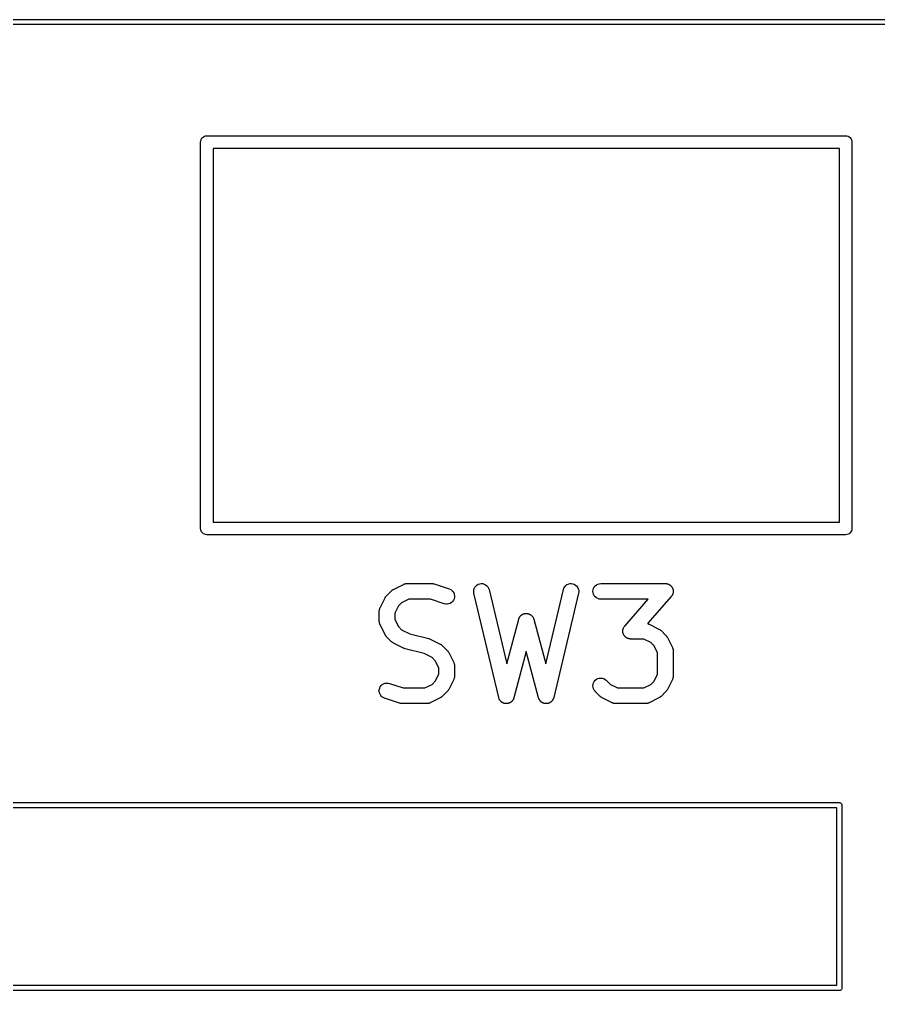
# Model space of a CAD drawing. Extents: x 0.4 to 10.6, y -8.1 to -0.4.
# Drawn here: x 2.4466 to 2.7707, y -2.3337 to -1.9675 of the extents above; entities that cross this region are included whole.
import ezdxf

# ---------------------------------------------------------------- set-up
doc = ezdxf.new("R2010")
doc.units = 0
doc.header["$MEASUREMENT"] = 0
doc.layers.add('BLACK', color=7, linetype='CONTINUOUS')

msp = doc.modelspace()

# ---------------------------------------------------------------- linework, layer by layer
at = {"layer": 'BLACK', "linetype": 'CONTINUOUS'}
for p, q in [((1.96855, -1.96752), (4.13381, -1.96752)), ((4.13287, -1.96949), (1.96949, -1.96949)), ((2.51495, -2.01378), (2.51499, -2.01332)), ((2.51496, -2.0139), (2.51495, -2.01378)), ((2.51499, -2.01332), (2.51513, -2.01287)), ((2.51513, -2.01287), (2.51535, -2.01246)), ((2.51535, -2.01246), (2.51564, -2.0121)), ((2.51564, -2.0121), (2.516, -2.01181)), ((2.516, -2.01181), (2.51641, -2.01159)), ((2.51641, -2.01159), (2.51686, -2.01145)), ((2.51686, -2.01145), (2.51721, -2.01142)), ((2.51721, -2.01142), (2.51732, -2.01141)), ((2.51721, -2.01142), (2.51721, -2.01142)), ((2.51732, -2.01141), (2.51744, -2.01142)), ((2.51744, -2.01142), (2.75815, -2.01142)), ((2.75815, -2.01142), (2.75827, -2.01141)), ((2.75827, -2.01141), (2.75838, -2.01142)), ((2.75838, -2.01142), (2.75838, -2.01142)), ((2.75838, -2.01142), (2.75873, -2.01145)), ((2.75873, -2.01145), (2.75918, -2.01159)), ((2.75918, -2.01159), (2.75959, -2.01181)), ((2.75959, -2.01181), (2.75995, -2.0121)), ((2.75995, -2.0121), (2.76024, -2.01246)), ((2.76024, -2.01246), (2.76046, -2.01287)), ((2.76046, -2.01287), (2.7606, -2.01332)), ((2.7606, -2.01332), (2.76064, -2.01378)), ((2.76064, -2.01378), (2.76063, -2.0139)), ((2.51496, -2.15933), (2.51496, -2.0139)), ((2.51969, -2.01614), (2.51969, -2.15709)), ((2.75591, -2.01614), (2.51969, -2.01614)), ((2.75591, -2.15709), (2.75591, -2.01614)), ((2.76063, -2.0139), (2.76063, -2.15933)), ((2.51495, -2.15945), (2.51496, -2.15933)), ((2.51499, -2.15991), (2.51495, -2.15945)), ((2.51513, -2.16036), (2.51499, -2.15991)), ((2.51969, -2.15709), (2.75591, -2.15709)), ((2.7606, -2.15991), (2.76046, -2.16036)), ((2.76063, -2.15956), (2.7606, -2.15991)), ((2.76063, -2.15933), (2.76064, -2.15945)), ((2.76064, -2.15945), (2.76063, -2.15956)), ((2.76063, -2.15956), (2.76063, -2.15956)), ((2.51535, -2.16077), (2.51513, -2.16036)), ((2.51564, -2.16113), (2.51535, -2.16077)), ((2.516, -2.16142), (2.51564, -2.16113)), ((2.51641, -2.16164), (2.516, -2.16142)), ((2.51686, -2.16178), (2.51641, -2.16164)), ((2.51732, -2.16182), (2.51686, -2.16178)), ((2.51744, -2.16181), (2.51732, -2.16182)), ((2.75815, -2.16181), (2.51744, -2.16181)), ((2.75827, -2.16182), (2.75815, -2.16181)), ((2.75873, -2.16178), (2.75827, -2.16182)), ((2.75918, -2.16164), (2.75873, -2.16178)), ((2.75959, -2.16142), (2.75918, -2.16164)), ((2.75995, -2.16113), (2.75959, -2.16142)), ((2.76024, -2.16077), (2.75995, -2.16113)), ((2.76046, -2.16036), (2.76024, -2.16077)), ((2.58773, -2.1824), (2.59148, -2.18052)), ((2.59148, -2.18052), (2.59152, -2.18051)), ((2.59152, -2.18051), (2.5916, -2.18048)), ((2.5916, -2.18048), (2.59168, -2.18043)), ((2.59168, -2.18043), (2.59187, -2.18038)), ((2.59187, -2.18038), (2.59206, -2.18031)), ((2.59206, -2.18031), (2.59214, -2.18029)), ((2.59214, -2.18029), (2.59223, -2.18027)), ((2.59223, -2.18027), (2.59243, -2.18025)), ((2.59243, -2.18025), (2.59263, -2.18022)), ((2.59263, -2.18022), (2.59271, -2.18022)), ((2.59271, -2.18022), (2.5928, -2.18021)), ((2.5928, -2.18021), (2.60217, -2.18021)), ((2.60217, -2.18021), (2.60222, -2.18021)), ((2.60222, -2.18021), (2.60238, -2.18023)), ((2.60238, -2.18023), (2.60255, -2.18024)), ((2.60255, -2.18024), (2.60267, -2.18026)), ((2.60267, -2.18026), (2.60279, -2.18028)), ((2.60279, -2.18028), (2.60295, -2.18033)), ((2.60295, -2.18033), (2.60311, -2.18036)), ((2.60311, -2.18036), (2.60873, -2.18224)), ((2.60873, -2.18224), (2.60877, -2.18225)), ((2.60877, -2.18225), (2.60929, -2.18249)), ((2.61801, -2.18266), (2.61817, -2.18211)), ((2.61817, -2.18211), (2.61842, -2.18159)), ((2.61842, -2.18159), (2.61878, -2.18114)), ((2.61878, -2.18114), (2.61921, -2.18076)), ((2.61921, -2.18076), (2.61971, -2.18047)), ((2.61971, -2.18047), (2.62026, -2.18029)), ((2.62026, -2.18029), (2.62083, -2.18021)), ((2.62083, -2.18021), (2.6214, -2.18025)), ((2.6214, -2.18025), (2.62196, -2.1804)), ((2.62196, -2.1804), (2.62248, -2.18066)), ((2.62248, -2.18066), (2.62294, -2.18101)), ((2.62294, -2.18101), (2.62332, -2.18144)), ((2.62332, -2.18144), (2.62361, -2.18194)), ((2.62361, -2.18194), (2.62379, -2.18248)), ((2.65181, -2.18244), (2.652, -2.1819)), ((2.652, -2.1819), (2.6523, -2.1814)), ((2.6523, -2.1814), (2.65268, -2.18098)), ((2.65268, -2.18098), (2.65315, -2.18063)), ((2.65315, -2.18063), (2.65367, -2.18039)), ((2.65367, -2.18039), (2.65423, -2.18025)), ((2.65423, -2.18025), (2.6548, -2.18021)), ((2.6548, -2.18021), (2.65537, -2.1803)), ((2.65537, -2.1803), (2.65592, -2.18049)), ((2.65592, -2.18049), (2.65641, -2.18078)), ((2.65641, -2.18078), (2.65684, -2.18117)), ((2.65684, -2.18117), (2.65719, -2.18163)), ((2.65719, -2.18163), (2.65744, -2.18214)), ((2.65744, -2.18214), (2.65758, -2.1827)), ((2.66302, -2.18257), (2.66319, -2.18202)), ((2.66319, -2.18202), (2.66347, -2.18151)), ((2.66347, -2.18151), (2.66384, -2.18107)), ((2.66384, -2.18107), (2.66428, -2.18071)), ((2.66428, -2.18071), (2.66479, -2.18043)), ((2.66479, -2.18043), (2.66534, -2.18027)), ((2.66534, -2.18027), (2.66592, -2.18021)), ((2.66592, -2.18021), (2.69029, -2.18021)), ((2.69029, -2.18021), (2.69033, -2.18021)), ((2.69033, -2.18021), (2.69051, -2.18023)), ((2.69051, -2.18023), (2.6907, -2.18024)), ((2.6907, -2.18024), (2.6908, -2.18026)), ((2.6908, -2.18026), (2.6909, -2.18028)), ((2.6909, -2.18028), (2.69108, -2.18033)), ((2.69108, -2.18033), (2.69126, -2.18038)), ((2.69126, -2.18038), (2.69135, -2.18042)), ((2.69135, -2.18042), (2.69145, -2.18045)), ((2.69145, -2.18045), (2.69161, -2.18054)), ((2.69161, -2.18054), (2.69178, -2.18062)), ((2.69178, -2.18062), (2.69187, -2.18068)), ((2.69187, -2.18068), (2.69196, -2.18073)), ((2.69196, -2.18073), (2.6921, -2.18085)), ((2.6921, -2.18085), (2.69225, -2.18096)), ((2.69225, -2.18096), (2.69232, -2.18103)), ((2.69232, -2.18103), (2.6924, -2.1811)), ((2.6924, -2.1811), (2.69251, -2.18124)), ((2.69251, -2.18124), (2.69264, -2.18138)), ((2.69264, -2.18138), (2.69269, -2.18147)), ((2.69269, -2.18147), (2.69276, -2.18155)), ((2.69276, -2.18155), (2.69284, -2.18171)), ((2.69284, -2.18171), (2.69294, -2.18187)), ((2.69294, -2.18187), (2.69298, -2.18197)), ((2.69298, -2.18197), (2.69303, -2.18206)), ((2.69303, -2.18206), (2.69308, -2.18224)), ((2.69308, -2.18224), (2.69314, -2.18241)), ((2.58266, -2.18934), (2.58454, -2.18559)), ((2.58454, -2.18559), (2.58455, -2.18556)), ((2.58455, -2.18556), (2.58464, -2.18542)), ((2.58464, -2.18542), (2.58472, -2.18527)), ((2.58472, -2.18527), (2.5848, -2.18518)), ((2.5848, -2.18518), (2.58487, -2.18507)), ((2.58487, -2.18507), (2.58498, -2.18495)), ((2.58498, -2.18495), (2.58509, -2.18483)), ((2.58509, -2.18483), (2.58696, -2.18295)), ((2.58696, -2.18295), (2.58699, -2.18292)), ((2.58699, -2.18292), (2.58712, -2.18282)), ((2.58712, -2.18282), (2.58724, -2.18271)), ((2.58724, -2.18271), (2.58735, -2.18264)), ((2.58735, -2.18264), (2.58744, -2.18256)), ((2.58744, -2.18256), (2.58759, -2.18249)), ((2.58759, -2.18249), (2.58773, -2.1824)), ((2.60929, -2.18249), (2.60976, -2.18283)), ((2.60976, -2.18283), (2.61015, -2.18326)), ((2.61015, -2.18326), (2.61045, -2.18375)), ((2.61045, -2.18375), (2.61065, -2.18429)), ((2.61073, -2.18543), (2.61059, -2.18599)), ((2.61065, -2.18429), (2.61075, -2.18486)), ((2.61075, -2.18486), (2.61073, -2.18543)), ((2.61797, -2.18324), (2.61801, -2.18266)), ((2.61804, -2.18381), (2.61797, -2.18324)), ((2.61805, -2.18385), (2.61804, -2.18381)), ((2.62742, -2.22322), (2.61805, -2.18385)), ((2.62379, -2.18248), (2.63046, -2.21047)), ((2.64513, -2.21047), (2.6518, -2.18248)), ((2.65754, -2.18385), (2.64817, -2.22322)), ((2.6518, -2.18248), (2.65181, -2.18244)), ((2.65762, -2.18328), (2.65754, -2.18385)), ((2.65758, -2.1827), (2.65762, -2.18328)), ((2.66296, -2.18314), (2.66302, -2.18257)), ((2.66302, -2.18372), (2.66296, -2.18314)), ((2.66318, -2.18427), (2.66302, -2.18372)), ((2.66345, -2.18478), (2.66318, -2.18427)), ((2.66381, -2.18523), (2.66345, -2.18478)), ((2.66425, -2.1856), (2.66381, -2.18523)), ((2.66475, -2.18588), (2.66425, -2.1856)), ((2.6653, -2.18605), (2.66475, -2.18588)), ((2.69251, -2.18511), (2.68358, -2.19532)), ((2.69262, -2.18496), (2.69251, -2.18511)), ((2.69274, -2.18482), (2.69262, -2.18496)), ((2.69279, -2.18472), (2.69274, -2.18482)), ((2.69285, -2.18464), (2.69279, -2.18472)), ((2.69292, -2.18447), (2.69285, -2.18464)), ((2.69301, -2.18431), (2.69292, -2.18447)), ((2.69304, -2.18421), (2.69301, -2.18431)), ((2.69308, -2.18412), (2.69304, -2.18421)), ((2.69313, -2.18394), (2.69308, -2.18412)), ((2.69318, -2.18376), (2.69313, -2.18394)), ((2.69314, -2.18241), (2.69316, -2.18251)), ((2.69316, -2.18251), (2.69319, -2.18261)), ((2.69319, -2.18366), (2.69318, -2.18376)), ((2.69319, -2.18261), (2.69321, -2.1828)), ((2.69322, -2.18355), (2.69319, -2.18366)), ((2.69321, -2.1828), (2.69324, -2.18298)), ((2.69324, -2.18319), (2.69322, -2.18337)), ((2.69322, -2.18337), (2.69322, -2.18355)), ((2.69324, -2.18298), (2.69323, -2.18308)), ((2.69323, -2.18308), (2.69324, -2.18319)), ((2.58253, -2.18969), (2.58259, -2.1895)), ((2.58259, -2.1895), (2.58263, -2.18942)), ((2.58263, -2.18942), (2.58266, -2.18934)), ((2.5896, -2.18866), (2.58825, -2.19136)), ((2.5908, -2.18747), (2.5896, -2.18866)), ((2.5935, -2.18612), (2.5908, -2.18747)), ((2.6017, -2.18612), (2.5935, -2.18612)), ((2.60687, -2.18784), (2.6017, -2.18612)), ((2.60743, -2.18797), (2.60687, -2.18784)), ((2.608, -2.18799), (2.60743, -2.18797)), ((2.60857, -2.18789), (2.608, -2.18799)), ((2.60911, -2.18769), (2.60857, -2.18789)), ((2.6096, -2.18738), (2.60911, -2.18769)), ((2.61002, -2.18699), (2.6096, -2.18738)), ((2.61036, -2.18652), (2.61002, -2.18699)), ((2.61059, -2.18599), (2.61036, -2.18652)), ((2.66588, -2.18612), (2.6653, -2.18605)), ((2.66592, -2.18612), (2.66588, -2.18612)), ((2.68378, -2.18612), (2.66592, -2.18612)), ((2.67494, -2.19622), (2.68378, -2.18612)), ((2.58235, -2.19062), (2.58236, -2.19054)), ((2.58235, -2.19066), (2.58235, -2.19062)), ((2.58235, -2.19441), (2.58235, -2.19066)), ((2.58236, -2.19045), (2.58239, -2.19025)), ((2.58236, -2.19054), (2.58236, -2.19045)), ((2.58239, -2.19025), (2.58241, -2.19005)), ((2.58241, -2.19005), (2.58244, -2.18997)), ((2.58244, -2.18997), (2.58245, -2.18988)), ((2.58245, -2.18988), (2.58253, -2.18969)), ((2.58825, -2.19136), (2.58825, -2.19372)), ((2.63509, -2.19325), (2.63516, -2.19308)), ((2.63516, -2.19308), (2.63521, -2.19299)), ((2.63521, -2.19299), (2.63526, -2.19291)), ((2.63526, -2.19291), (2.63537, -2.19275)), ((2.63537, -2.19275), (2.63547, -2.19259)), ((2.63547, -2.19259), (2.63554, -2.19252)), ((2.63554, -2.19252), (2.6356, -2.19244)), ((2.6356, -2.19244), (2.63574, -2.19231)), ((2.63574, -2.19231), (2.63587, -2.19217)), ((2.63587, -2.19217), (2.63595, -2.19212)), ((2.63595, -2.19212), (2.63602, -2.19205)), ((2.63602, -2.19205), (2.63619, -2.19195)), ((2.63619, -2.19195), (2.63634, -2.19184)), ((2.63634, -2.19184), (2.63643, -2.1918)), ((2.63643, -2.1918), (2.63651, -2.19175)), ((2.63651, -2.19175), (2.63669, -2.19169)), ((2.63669, -2.19169), (2.63687, -2.19161)), ((2.63687, -2.19161), (2.63696, -2.19159)), ((2.63696, -2.19159), (2.63705, -2.19155)), ((2.63705, -2.19155), (2.63724, -2.19153)), ((2.63724, -2.19153), (2.63743, -2.19148)), ((2.63743, -2.19148), (2.63753, -2.19148)), ((2.63753, -2.19148), (2.63762, -2.19147)), ((2.63762, -2.19147), (2.63782, -2.19147)), ((2.63782, -2.19147), (2.63801, -2.19147)), ((2.63801, -2.19147), (2.6381, -2.19148)), ((2.6381, -2.19148), (2.6382, -2.19149)), ((2.6382, -2.19149), (2.63839, -2.19153)), ((2.63839, -2.19153), (2.63858, -2.19157)), ((2.63858, -2.19157), (2.63867, -2.1916)), ((2.63867, -2.1916), (2.63876, -2.19162)), ((2.63876, -2.19162), (2.63893, -2.1917)), ((2.63893, -2.1917), (2.63911, -2.19177)), ((2.63911, -2.19177), (2.6392, -2.19182)), ((2.6392, -2.19182), (2.63928, -2.19186)), ((2.63928, -2.19186), (2.63944, -2.19198)), ((2.63944, -2.19198), (2.6396, -2.19208)), ((2.6396, -2.19208), (2.63967, -2.19214)), ((2.63967, -2.19214), (2.63975, -2.1922)), ((2.63975, -2.1922), (2.63988, -2.19234)), ((2.63988, -2.19234), (2.64002, -2.19247)), ((2.64002, -2.19247), (2.64008, -2.19255)), ((2.64008, -2.19255), (2.64014, -2.19262)), ((2.64014, -2.19262), (2.64024, -2.19279)), ((2.64024, -2.19279), (2.64036, -2.19294)), ((2.64036, -2.19294), (2.6404, -2.19303)), ((2.6404, -2.19303), (2.64045, -2.19311)), ((2.64045, -2.19311), (2.64051, -2.19329)), ((2.58236, -2.1945), (2.58235, -2.19441)), ((2.58235, -2.19459), (2.58236, -2.1945)), ((2.58239, -2.19479), (2.58235, -2.19459)), ((2.58241, -2.19499), (2.58239, -2.19479)), ((2.58243, -2.19507), (2.58241, -2.19499)), ((2.58244, -2.19516), (2.58243, -2.19507)), ((2.58251, -2.19534), (2.58244, -2.19516)), ((2.58257, -2.19554), (2.58251, -2.19534)), ((2.58261, -2.19562), (2.58257, -2.19554)), ((2.58264, -2.1957), (2.58261, -2.19562)), ((2.58266, -2.19573), (2.58264, -2.1957)), ((2.58454, -2.19948), (2.58266, -2.19573)), ((2.58825, -2.19372), (2.5896, -2.19641)), ((2.5896, -2.19641), (2.5908, -2.19761)), ((2.63046, -2.21047), (2.63494, -2.19365)), ((2.63494, -2.19365), (2.63495, -2.19361)), ((2.63495, -2.19361), (2.63499, -2.19352)), ((2.63499, -2.19352), (2.63501, -2.19343)), ((2.63501, -2.19343), (2.63509, -2.19325)), ((2.64051, -2.19329), (2.64059, -2.19347)), ((2.64059, -2.19347), (2.64061, -2.19356)), ((2.64061, -2.19356), (2.64065, -2.19365)), ((2.64065, -2.19365), (2.64513, -2.21047)), ((2.67444, -2.19702), (2.67453, -2.19686)), ((2.67453, -2.19686), (2.67461, -2.19669)), ((2.67461, -2.19669), (2.67467, -2.1966)), ((2.67467, -2.1966), (2.67472, -2.19651)), ((2.67472, -2.19651), (2.67484, -2.19637)), ((2.67484, -2.19637), (2.67494, -2.19622)), ((2.68358, -2.19532), (2.68376, -2.19539)), ((2.68376, -2.19539), (2.68395, -2.19545)), ((2.68395, -2.19545), (2.68403, -2.19549)), ((2.68403, -2.19549), (2.68411, -2.19552)), ((2.68411, -2.19552), (2.68786, -2.1974)), ((2.58462, -2.19962), (2.58454, -2.19948)), ((2.5847, -2.19977), (2.58462, -2.19962)), ((2.58478, -2.19987), (2.5847, -2.19977)), ((2.58484, -2.19997), (2.58478, -2.19987)), ((2.58496, -2.20009), (2.58484, -2.19997)), ((2.58506, -2.20022), (2.58496, -2.20009)), ((2.58509, -2.20025), (2.58506, -2.20022)), ((2.58696, -2.20213), (2.58509, -2.20025)), ((2.5908, -2.19761), (2.59383, -2.19913)), ((2.59383, -2.19913), (2.60102, -2.20092)), ((2.67421, -2.19814), (2.67423, -2.19796)), ((2.67422, -2.19825), (2.67421, -2.19814)), ((2.67422, -2.19835), (2.67422, -2.19825)), ((2.67425, -2.19853), (2.67422, -2.19835)), ((2.67423, -2.19796), (2.67424, -2.19777)), ((2.67424, -2.19777), (2.67426, -2.19767)), ((2.67426, -2.19872), (2.67425, -2.19853)), ((2.67426, -2.19767), (2.67427, -2.19757)), ((2.67429, -2.19882), (2.67426, -2.19872)), ((2.67427, -2.19757), (2.67433, -2.19739)), ((2.67431, -2.19892), (2.67429, -2.19882)), ((2.67438, -2.19909), (2.67431, -2.19892)), ((2.67433, -2.19739), (2.67437, -2.19721)), ((2.67437, -2.19721), (2.67441, -2.19712)), ((2.67443, -2.19927), (2.67438, -2.19909)), ((2.67441, -2.19712), (2.67444, -2.19702)), ((2.67448, -2.19936), (2.67443, -2.19927)), ((2.67451, -2.19946), (2.67448, -2.19936)), ((2.67461, -2.19962), (2.67451, -2.19946)), ((2.67469, -2.19978), (2.67461, -2.19962)), ((2.67476, -2.19986), (2.67469, -2.19978)), ((2.67481, -2.19995), (2.67476, -2.19986)), ((2.67494, -2.20008), (2.67481, -2.19995)), ((2.67506, -2.20023), (2.67494, -2.20008)), ((2.67514, -2.2003), (2.67506, -2.20023)), ((2.67521, -2.20037), (2.67514, -2.2003)), ((2.67536, -2.20048), (2.67521, -2.20037)), ((2.6755, -2.2006), (2.67536, -2.20048)), ((2.68786, -2.1974), (2.6879, -2.19742)), ((2.6879, -2.19742), (2.68804, -2.19751)), ((2.68804, -2.19751), (2.68818, -2.19758)), ((2.68818, -2.19758), (2.68828, -2.19766)), ((2.68828, -2.19766), (2.68838, -2.19773)), ((2.68838, -2.19773), (2.6885, -2.19784)), ((2.6885, -2.19784), (2.68863, -2.19795)), ((2.68863, -2.19795), (2.6905, -2.19982)), ((2.6905, -2.19982), (2.69053, -2.19985)), ((2.69053, -2.19985), (2.69063, -2.19998)), ((2.69063, -2.19998), (2.69075, -2.2001)), ((2.69075, -2.2001), (2.69081, -2.20021)), ((2.69081, -2.20021), (2.69089, -2.2003)), ((2.69089, -2.2003), (2.69097, -2.20045)), ((2.69097, -2.20045), (2.69105, -2.20059)), ((2.58709, -2.20223), (2.58696, -2.20213)), ((2.58721, -2.20235), (2.58709, -2.20223)), ((2.58731, -2.20241), (2.58721, -2.20235)), ((2.58741, -2.20249), (2.58731, -2.20241)), ((2.58755, -2.20257), (2.58741, -2.20249)), ((2.58769, -2.20266), (2.58755, -2.20257)), ((2.58773, -2.20268), (2.58769, -2.20266)), ((2.59148, -2.20455), (2.58773, -2.20268)), ((2.60102, -2.20092), (2.60106, -2.20093)), ((2.60106, -2.20093), (2.60107, -2.20094)), ((2.60107, -2.20094), (2.60108, -2.20094)), ((2.60108, -2.20094), (2.60134, -2.20104)), ((2.60134, -2.20104), (2.6016, -2.20113)), ((2.6016, -2.20113), (2.60161, -2.20114)), ((2.60161, -2.20114), (2.60162, -2.20115)), ((2.60162, -2.20115), (2.60537, -2.20302)), ((2.60537, -2.20302), (2.60541, -2.20304)), ((2.60541, -2.20304), (2.60555, -2.20313)), ((2.60555, -2.20313), (2.60569, -2.20321)), ((2.60569, -2.20321), (2.60579, -2.20329)), ((2.60579, -2.20329), (2.60589, -2.20335)), ((2.60589, -2.20335), (2.60601, -2.20347)), ((2.60601, -2.20347), (2.60614, -2.20357)), ((2.60614, -2.20357), (2.60801, -2.20545)), ((2.67559, -2.20065), (2.6755, -2.2006)), ((2.67567, -2.20071), (2.67559, -2.20065)), ((2.67584, -2.20079), (2.67567, -2.20071)), ((2.676, -2.20088), (2.67584, -2.20079)), ((2.6761, -2.20091), (2.676, -2.20088)), ((2.67619, -2.20095), (2.6761, -2.20091)), ((2.67637, -2.20099), (2.67619, -2.20095)), ((2.67655, -2.20105), (2.67637, -2.20099)), ((2.67665, -2.20106), (2.67655, -2.20105)), ((2.67676, -2.20109), (2.67665, -2.20106)), ((2.67694, -2.20109), (2.67676, -2.20109)), ((2.67712, -2.20112), (2.67694, -2.20109)), ((2.67717, -2.20112), (2.67712, -2.20112)), ((2.68209, -2.20112), (2.67717, -2.20112)), ((2.68479, -2.20246), (2.68209, -2.20112)), ((2.68599, -2.20366), (2.68479, -2.20246)), ((2.68734, -2.20636), (2.68599, -2.20366)), ((2.69105, -2.20059), (2.69293, -2.20434)), ((2.59149, -2.20456), (2.59148, -2.20455)), ((2.5915, -2.20457), (2.59149, -2.20456)), ((2.59176, -2.20466), (2.5915, -2.20457)), ((2.59202, -2.20476), (2.59176, -2.20466)), ((2.59203, -2.20476), (2.59202, -2.20476)), ((2.59204, -2.20477), (2.59203, -2.20476)), ((2.59208, -2.20478), (2.59204, -2.20477)), ((2.59927, -2.20657), (2.59208, -2.20478)), ((2.6023, -2.20809), (2.59927, -2.20657)), ((2.60801, -2.20545), (2.60804, -2.20548)), ((2.60804, -2.20548), (2.60814, -2.20561)), ((2.60814, -2.20561), (2.60826, -2.20573)), ((2.60826, -2.20573), (2.60832, -2.20583)), ((2.60832, -2.20583), (2.6084, -2.20593)), ((2.6084, -2.20593), (2.60848, -2.20608)), ((2.60848, -2.20608), (2.60857, -2.20622)), ((2.60857, -2.20622), (2.61044, -2.20997)), ((2.6378, -2.20587), (2.63315, -2.2233)), ((2.64244, -2.2233), (2.6378, -2.20587)), ((2.68734, -2.21434), (2.68734, -2.20636)), ((2.69293, -2.20434), (2.69295, -2.20438)), ((2.69295, -2.20438), (2.69298, -2.20446)), ((2.69298, -2.20446), (2.69302, -2.20454)), ((2.69302, -2.20454), (2.69308, -2.20473)), ((2.69308, -2.20473), (2.69315, -2.20492)), ((2.69315, -2.20492), (2.69316, -2.205)), ((2.69316, -2.205), (2.69319, -2.20509)), ((2.69319, -2.20509), (2.6932, -2.20529)), ((2.6932, -2.20529), (2.69324, -2.20549)), ((2.69324, -2.20549), (2.69323, -2.20558)), ((2.69323, -2.20558), (2.69324, -2.20566)), ((2.69324, -2.20566), (2.69324, -2.21504)), ((2.6035, -2.20929), (2.6023, -2.20809)), ((2.60485, -2.21198), (2.6035, -2.20929)), ((2.61044, -2.20997), (2.61046, -2.21)), ((2.61046, -2.21), (2.61049, -2.21008)), ((2.61049, -2.21008), (2.61053, -2.21016)), ((2.61053, -2.21016), (2.61059, -2.21035)), ((2.61059, -2.21035), (2.61066, -2.21054)), ((2.61066, -2.21054), (2.61067, -2.21063)), ((2.61067, -2.21063), (2.6107, -2.21071)), ((2.6107, -2.21071), (2.61072, -2.21091)), ((2.61072, -2.21091), (2.61075, -2.21111)), ((2.61075, -2.21111), (2.61074, -2.2112)), ((2.61074, -2.2112), (2.61075, -2.21129)), ((2.61075, -2.21129), (2.61075, -2.21504)), ((2.6035, -2.21704), (2.60485, -2.21434)), ((2.60485, -2.21434), (2.60485, -2.21198)), ((2.61075, -2.21508), (2.61074, -2.21516)), ((2.61074, -2.21516), (2.61074, -2.21525)), ((2.61075, -2.21504), (2.61075, -2.21508)), ((2.68599, -2.21704), (2.68734, -2.21434)), ((2.69324, -2.21508), (2.69323, -2.21516)), ((2.69323, -2.21516), (2.69323, -2.21525)), ((2.69324, -2.21504), (2.69324, -2.21508)), ((2.58275, -2.21918), (2.58308, -2.21871)), ((2.58308, -2.21871), (2.5835, -2.21832)), ((2.5835, -2.21832), (2.58399, -2.21801)), ((2.58399, -2.21801), (2.58453, -2.21781)), ((2.58453, -2.21781), (2.5851, -2.21771)), ((2.5851, -2.21771), (2.58567, -2.21773)), ((2.58567, -2.21773), (2.58624, -2.21786)), ((2.58624, -2.21786), (2.59141, -2.21958)), ((2.5996, -2.21958), (2.6023, -2.21823)), ((2.6023, -2.21823), (2.6035, -2.21704)), ((2.61044, -2.21636), (2.60857, -2.22011)), ((2.61047, -2.21627), (2.61044, -2.21636)), ((2.61051, -2.2162), (2.61047, -2.21627)), ((2.61057, -2.21601), (2.61051, -2.2162)), ((2.61065, -2.21582), (2.61057, -2.21601)), ((2.61066, -2.21573), (2.61065, -2.21582)), ((2.61069, -2.21565), (2.61066, -2.21573)), ((2.61071, -2.21545), (2.61069, -2.21565)), ((2.61074, -2.21525), (2.61071, -2.21545)), ((2.66296, -2.21875), (2.66303, -2.21818)), ((2.66301, -2.21933), (2.66296, -2.21875)), ((2.66303, -2.21818), (2.6632, -2.21763)), ((2.6632, -2.21763), (2.66347, -2.21713)), ((2.66347, -2.21713), (2.66384, -2.21668)), ((2.66384, -2.21668), (2.66429, -2.21632)), ((2.66429, -2.21632), (2.6648, -2.21605)), ((2.6648, -2.21605), (2.66535, -2.21589)), ((2.66535, -2.21589), (2.66593, -2.21583)), ((2.66593, -2.21583), (2.6665, -2.21589)), ((2.6665, -2.21589), (2.66705, -2.21606)), ((2.66705, -2.21606), (2.66756, -2.21633)), ((2.66756, -2.21633), (2.668, -2.2167)), ((2.668, -2.2167), (2.66954, -2.21823)), ((2.66954, -2.21823), (2.67224, -2.21958)), ((2.68209, -2.21958), (2.68479, -2.21823)), ((2.68479, -2.21823), (2.68599, -2.21704)), ((2.69293, -2.21636), (2.69105, -2.22011)), ((2.69296, -2.21627), (2.69293, -2.21636)), ((2.693, -2.2162), (2.69296, -2.21627)), ((2.69306, -2.21601), (2.693, -2.2162)), ((2.69314, -2.21582), (2.69306, -2.21601)), ((2.69315, -2.21573), (2.69314, -2.21582)), ((2.69318, -2.21565), (2.69315, -2.21573)), ((2.6932, -2.21545), (2.69318, -2.21565)), ((2.69323, -2.21525), (2.6932, -2.21545)), ((2.58235, -2.22084), (2.58238, -2.22027)), ((2.58245, -2.22141), (2.58235, -2.22084)), ((2.58238, -2.22027), (2.58251, -2.21971)), ((2.58265, -2.22195), (2.58245, -2.22141)), ((2.58251, -2.21971), (2.58275, -2.21918)), ((2.58295, -2.22244), (2.58265, -2.22195)), ((2.58334, -2.22287), (2.58295, -2.22244)), ((2.59141, -2.21958), (2.5996, -2.21958)), ((2.60801, -2.22087), (2.60614, -2.22275)), ((2.60812, -2.22074), (2.60801, -2.22087)), ((2.60823, -2.22063), (2.60812, -2.22074)), ((2.6083, -2.22052), (2.60823, -2.22063)), ((2.60838, -2.22043), (2.6083, -2.22052)), ((2.60846, -2.22028), (2.60838, -2.22043)), ((2.60855, -2.22014), (2.60846, -2.22028)), ((2.60857, -2.22011), (2.60855, -2.22014)), ((2.66318, -2.21988), (2.66301, -2.21933)), ((2.66344, -2.22039), (2.66318, -2.21988)), ((2.6638, -2.22084), (2.66344, -2.22039)), ((2.66383, -2.22087), (2.6638, -2.22084)), ((2.6657, -2.22275), (2.66383, -2.22087)), ((2.67224, -2.21958), (2.68209, -2.21958)), ((2.6905, -2.22087), (2.68863, -2.22275)), ((2.69061, -2.22074), (2.6905, -2.22087)), ((2.69072, -2.22063), (2.69061, -2.22074)), ((2.69079, -2.22052), (2.69072, -2.22063)), ((2.69087, -2.22043), (2.69079, -2.22052)), ((2.69095, -2.22028), (2.69087, -2.22043)), ((2.69104, -2.22014), (2.69095, -2.22028)), ((2.69105, -2.22011), (2.69104, -2.22014)), ((2.58381, -2.22321), (2.58334, -2.22287)), ((2.58433, -2.22345), (2.58381, -2.22321)), ((2.58437, -2.22346), (2.58433, -2.22345)), ((2.58999, -2.22534), (2.58437, -2.22346)), ((2.59015, -2.22537), (2.58999, -2.22534)), ((2.59031, -2.22542), (2.59015, -2.22537)), ((2.59043, -2.22544), (2.59031, -2.22542)), ((2.59055, -2.22546), (2.59043, -2.22544)), ((2.59072, -2.22547), (2.59055, -2.22546)), ((2.59088, -2.22549), (2.59072, -2.22547)), ((2.59093, -2.22549), (2.59088, -2.22549)), ((2.6003, -2.22549), (2.59093, -2.22549)), ((2.60039, -2.22548), (2.6003, -2.22549)), ((2.60047, -2.22548), (2.60039, -2.22548)), ((2.60067, -2.22545), (2.60047, -2.22548)), ((2.60087, -2.22543), (2.60067, -2.22545)), ((2.60096, -2.22541), (2.60087, -2.22543)), ((2.60104, -2.22539), (2.60096, -2.22541)), ((2.60123, -2.22532), (2.60104, -2.22539)), ((2.60143, -2.22526), (2.60123, -2.22532)), ((2.6015, -2.22522), (2.60143, -2.22526)), ((2.60158, -2.22519), (2.6015, -2.22522)), ((2.60162, -2.22518), (2.60158, -2.22519)), ((2.60537, -2.2233), (2.60162, -2.22518)), ((2.60551, -2.22321), (2.60537, -2.2233)), ((2.60566, -2.22314), (2.60551, -2.22321)), ((2.60575, -2.22306), (2.60566, -2.22314)), ((2.60586, -2.22299), (2.60575, -2.22306)), ((2.60598, -2.22288), (2.60586, -2.22299)), ((2.60611, -2.22278), (2.60598, -2.22288)), ((2.60614, -2.22275), (2.60611, -2.22278)), ((2.62747, -2.22335), (2.62742, -2.22322)), ((2.6275, -2.22348), (2.62747, -2.22335)), ((2.62756, -2.22362), (2.6275, -2.22348)), ((2.62761, -2.22376), (2.62756, -2.22362)), ((2.62768, -2.22388), (2.62761, -2.22376)), ((2.62774, -2.22401), (2.62768, -2.22388)), ((2.62782, -2.22413), (2.62774, -2.22401)), ((2.6279, -2.22426), (2.62782, -2.22413)), ((2.62799, -2.22436), (2.6279, -2.22426)), ((2.62807, -2.22447), (2.62799, -2.22436)), ((2.62818, -2.22458), (2.62807, -2.22447)), ((2.62828, -2.22469), (2.62818, -2.22458)), ((2.62839, -2.22478), (2.62828, -2.22469)), ((2.62849, -2.22487), (2.62839, -2.22478)), ((2.62862, -2.22495), (2.62849, -2.22487)), ((2.62874, -2.22504), (2.62862, -2.22495)), ((2.62886, -2.2251), (2.62874, -2.22504)), ((2.62898, -2.22518), (2.62886, -2.2251)), ((2.62912, -2.22523), (2.62898, -2.22518)), ((2.62926, -2.2253), (2.62912, -2.22523)), ((2.62939, -2.22533), (2.62926, -2.2253)), ((2.62952, -2.22538), (2.62939, -2.22533)), ((2.62967, -2.22541), (2.62952, -2.22538)), ((2.62981, -2.22545), (2.62967, -2.22541)), ((2.62995, -2.22546), (2.62981, -2.22545)), ((2.63008, -2.22548), (2.62995, -2.22546)), ((2.63024, -2.22548), (2.63008, -2.22548)), ((2.63039, -2.22549), (2.63024, -2.22548)), ((2.63052, -2.22547), (2.63039, -2.22549)), ((2.63066, -2.22546), (2.63052, -2.22547)), ((2.63081, -2.22543), (2.63066, -2.22546)), ((2.63096, -2.22541), (2.63081, -2.22543)), ((2.63109, -2.22537), (2.63096, -2.22541)), ((2.63122, -2.22534), (2.63109, -2.22537)), ((2.63136, -2.22528), (2.63122, -2.22534)), ((2.63151, -2.22523), (2.63136, -2.22528)), ((2.63162, -2.22516), (2.63151, -2.22523)), ((2.63175, -2.22511), (2.63162, -2.22516)), ((2.63187, -2.22502), (2.63175, -2.22511)), ((2.63201, -2.22494), (2.63187, -2.22502)), ((2.63211, -2.22485), (2.63201, -2.22494)), ((2.63222, -2.22477), (2.63211, -2.22485)), ((2.63233, -2.22466), (2.63222, -2.22477)), ((2.63244, -2.22456), (2.63233, -2.22466)), ((2.63252, -2.22446), (2.63244, -2.22456)), ((2.63262, -2.22436), (2.63252, -2.22446)), ((2.6327, -2.22423), (2.63262, -2.22436)), ((2.63279, -2.22411), (2.6327, -2.22423)), ((2.63286, -2.22399), (2.63279, -2.22411)), ((2.63293, -2.22387), (2.63286, -2.22399)), ((2.63298, -2.22373), (2.63293, -2.22387)), ((2.63305, -2.22359), (2.63298, -2.22373)), ((2.63309, -2.22346), (2.63305, -2.22359)), ((2.63314, -2.22334), (2.63309, -2.22346)), ((2.63315, -2.2233), (2.63314, -2.22334)), ((2.64249, -2.22342), (2.64244, -2.2233)), ((2.64252, -2.22355), (2.64249, -2.22342)), ((2.64259, -2.22369), (2.64252, -2.22355)), ((2.64264, -2.22384), (2.64259, -2.22369)), ((2.64272, -2.22395), (2.64264, -2.22384)), ((2.64277, -2.22407), (2.64272, -2.22395)), ((2.64287, -2.2242), (2.64277, -2.22407)), ((2.64295, -2.22433), (2.64287, -2.2242)), ((2.64304, -2.22443), (2.64295, -2.22433)), ((2.64312, -2.22453), (2.64304, -2.22443)), ((2.64323, -2.22464), (2.64312, -2.22453)), ((2.64334, -2.22475), (2.64323, -2.22464)), ((2.64345, -2.22483), (2.64334, -2.22475)), ((2.64355, -2.22492), (2.64345, -2.22483)), ((2.64368, -2.225), (2.64355, -2.22492)), ((2.64381, -2.22508), (2.64368, -2.225)), ((2.64393, -2.22514), (2.64381, -2.22508)), ((2.64405, -2.22521), (2.64393, -2.22514)), ((2.64419, -2.22526), (2.64405, -2.22521)), ((2.64433, -2.22533), (2.64419, -2.22526)), ((2.64446, -2.22536), (2.64433, -2.22533)), ((2.64459, -2.2254), (2.64446, -2.22536)), ((2.64474, -2.22542), (2.64459, -2.2254)), ((2.64489, -2.22546), (2.64474, -2.22542)), ((2.64503, -2.22547), (2.64489, -2.22546)), ((2.64516, -2.22548), (2.64503, -2.22547)), ((2.64531, -2.22548), (2.64516, -2.22548)), ((2.64547, -2.22548), (2.64531, -2.22548)), ((2.6456, -2.22546), (2.64547, -2.22548)), ((2.64574, -2.22545), (2.6456, -2.22546)), ((2.64588, -2.22542), (2.64574, -2.22545)), ((2.64604, -2.22539), (2.64588, -2.22542)), ((2.64616, -2.22535), (2.64604, -2.22539)), ((2.64629, -2.22531), (2.64616, -2.22535)), ((2.64643, -2.22525), (2.64629, -2.22531)), ((2.64658, -2.22519), (2.64643, -2.22525)), ((2.64669, -2.22512), (2.64658, -2.22519)), ((2.64682, -2.22507), (2.64669, -2.22512)), ((2.64694, -2.22497), (2.64682, -2.22507)), ((2.64707, -2.22489), (2.64694, -2.22497)), ((2.64717, -2.2248), (2.64707, -2.22489)), ((2.64728, -2.22472), (2.64717, -2.2248)), ((2.64738, -2.22461), (2.64728, -2.22472)), ((2.64749, -2.22451), (2.64738, -2.22461)), ((2.64757, -2.2244), (2.64749, -2.22451)), ((2.64767, -2.22429), (2.64757, -2.2244)), ((2.64774, -2.22416), (2.64767, -2.22429)), ((2.64783, -2.22404), (2.64774, -2.22416)), ((2.64789, -2.22392), (2.64783, -2.22404)), ((2.64796, -2.2238), (2.64789, -2.22392)), ((2.64801, -2.22366), (2.64796, -2.2238)), ((2.64808, -2.22352), (2.64801, -2.22366)), ((2.64811, -2.22339), (2.64808, -2.22352)), ((2.64816, -2.22326), (2.64811, -2.22339)), ((2.64817, -2.22322), (2.64816, -2.22326)), ((2.66583, -2.22285), (2.6657, -2.22275)), ((2.66595, -2.22297), (2.66583, -2.22285)), ((2.66605, -2.22304), (2.66595, -2.22297)), ((2.66615, -2.22311), (2.66605, -2.22304)), ((2.66629, -2.22319), (2.66615, -2.22311)), ((2.66643, -2.22328), (2.66629, -2.22319)), ((2.66647, -2.2233), (2.66643, -2.22328)), ((2.67022, -2.22518), (2.66647, -2.2233)), ((2.6703, -2.22521), (2.67022, -2.22518)), ((2.67038, -2.22525), (2.6703, -2.22521)), ((2.67057, -2.22531), (2.67038, -2.22525)), ((2.67076, -2.22538), (2.67057, -2.22531)), ((2.67084, -2.2254), (2.67076, -2.22538)), ((2.67093, -2.22542), (2.67084, -2.2254)), ((2.67113, -2.22545), (2.67093, -2.22542)), ((2.67133, -2.22548), (2.67113, -2.22545)), ((2.67141, -2.22548), (2.67133, -2.22548)), ((2.6715, -2.22549), (2.67141, -2.22548)), ((2.67154, -2.22549), (2.6715, -2.22549)), ((2.68279, -2.22549), (2.67154, -2.22549)), ((2.68288, -2.22548), (2.68279, -2.22549)), ((2.68296, -2.22548), (2.68288, -2.22548)), ((2.68316, -2.22545), (2.68296, -2.22548)), ((2.68336, -2.22543), (2.68316, -2.22545)), ((2.68345, -2.22541), (2.68336, -2.22543)), ((2.68353, -2.22539), (2.68345, -2.22541)), ((2.68372, -2.22532), (2.68353, -2.22539)), ((2.68391, -2.22526), (2.68372, -2.22532)), ((2.68399, -2.22522), (2.68391, -2.22526)), ((2.68407, -2.22519), (2.68399, -2.22522)), ((2.68411, -2.22518), (2.68407, -2.22519)), ((2.68786, -2.2233), (2.68411, -2.22518)), ((2.688, -2.22321), (2.68786, -2.2233)), ((2.68815, -2.22314), (2.688, -2.22321)), ((2.68824, -2.22306), (2.68815, -2.22314)), ((2.68835, -2.22299), (2.68824, -2.22306)), ((2.68847, -2.22288), (2.68835, -2.22299)), ((2.6886, -2.22278), (2.68847, -2.22288)), ((2.68863, -2.22275), (2.6886, -2.22278)), ((2.1654, -2.2628), (2.75586, -2.2628)), ((2.75586, -2.2628), (2.75591, -2.26279)), ((2.75591, -2.26279), (2.75595, -2.2628)), ((2.75595, -2.2628), (2.7561, -2.26281)), ((2.75492, -2.26476), (2.16634, -2.26476)), ((2.75492, -2.33169), (2.75492, -2.26476)), ((2.7561, -2.26281), (2.75628, -2.26287)), ((2.75628, -2.26287), (2.75645, -2.26296)), ((2.75645, -2.26296), (2.7566, -2.26308)), ((2.7566, -2.26308), (2.75673, -2.26323)), ((2.75673, -2.26323), (2.75682, -2.2634)), ((2.75682, -2.2634), (2.75688, -2.26359)), ((2.75688, -2.26359), (2.75689, -2.26378)), ((2.75689, -2.26378), (2.75689, -2.26383)), ((2.75689, -2.26383), (2.75689, -2.33263)), ((2.16634, -2.33169), (2.75492, -2.33169)), ((2.75586, -2.33366), (2.1654, -2.33366)), ((2.75591, -2.33367), (2.75586, -2.33366)), ((2.75595, -2.33366), (2.75591, -2.33367)), ((2.7561, -2.33365), (2.75595, -2.33366)), ((2.75595, -2.33366), (2.75595, -2.33366)), ((2.75628, -2.33359), (2.7561, -2.33365)), ((2.75645, -2.3335), (2.75628, -2.33359)), ((2.7566, -2.33338), (2.75645, -2.3335)), ((2.75673, -2.33323), (2.7566, -2.33338)), ((2.75682, -2.33306), (2.75673, -2.33323)), ((2.75688, -2.33287), (2.75682, -2.33306)), ((2.75689, -2.33268), (2.75688, -2.33287)), ((2.75689, -2.33263), (2.75689, -2.33268))]:
    msp.add_line(p, q, dxfattribs=at)

doc.saveas('drawing.dxf')
